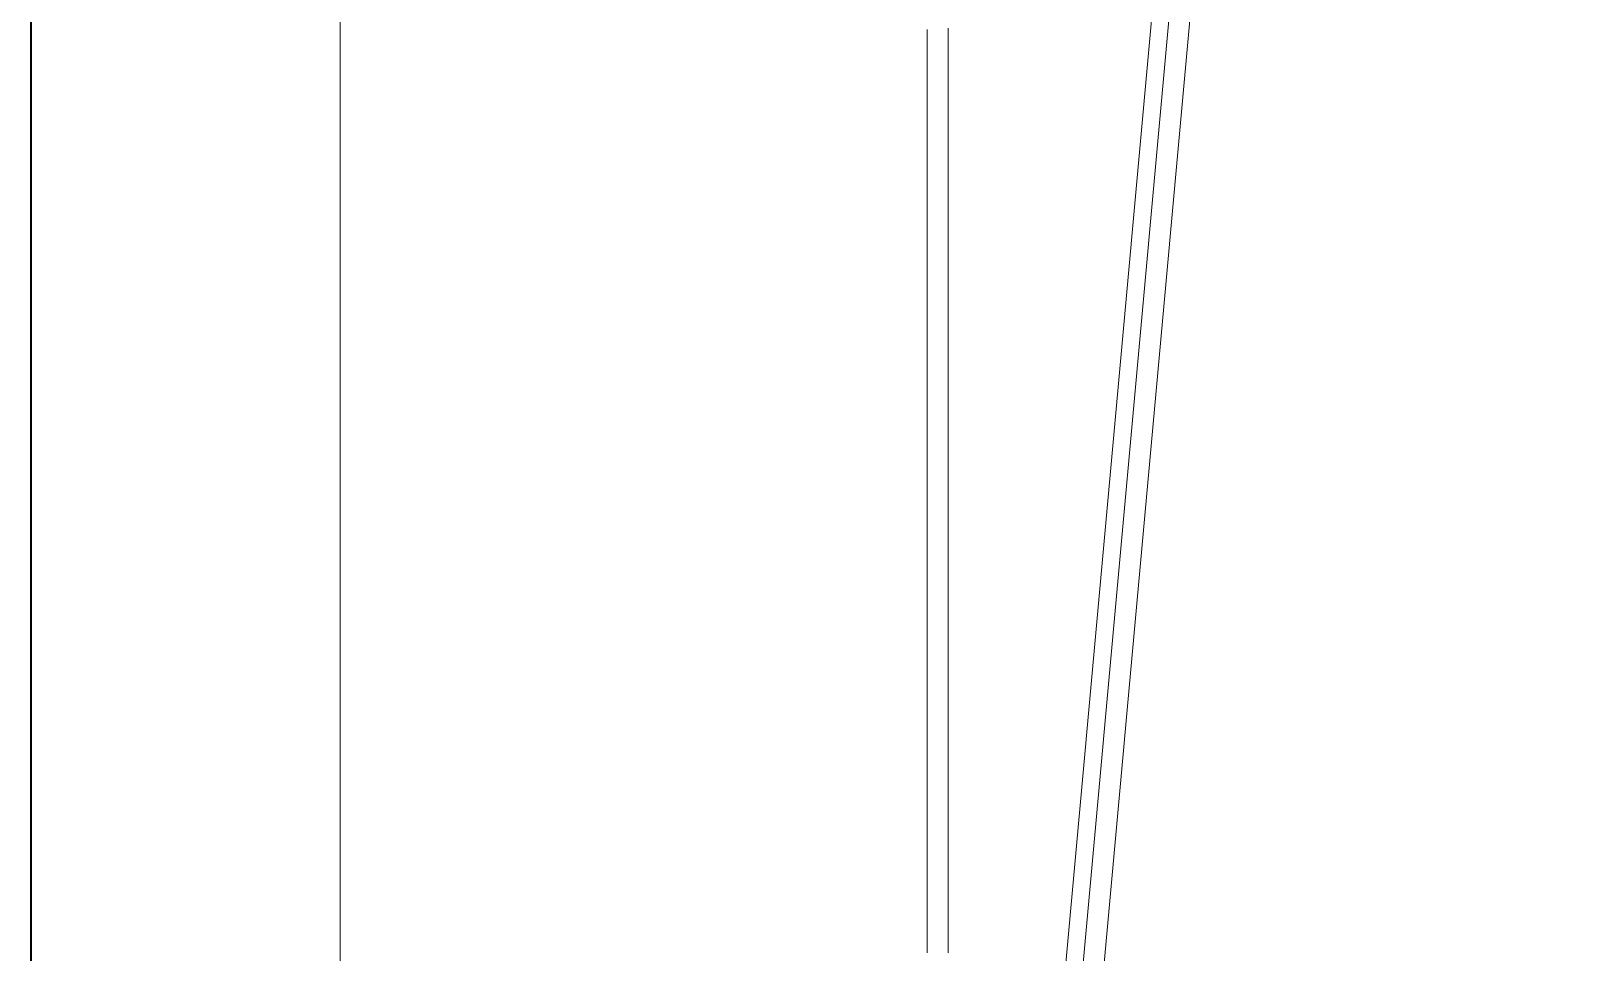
# Model space of a CAD drawing. Extents: x 65572 to 72871, y 30718 to 33858.
# Drawn here: x 66842.891 to 66845.372, y 32285.546 to 32287.035 of the extents above; entities that cross this region are included whole.
import ezdxf

# ---------------------------------------------------------------- set-up
doc = ezdxf.new("R2010")
doc.units = 0
doc.header["$LTSCALE"] = 0.5
doc.header["$MEASUREMENT"] = 0
for name, color, linetype, lineweight in [('Framing', 142, 'CONTINUOUS', 13), ('Layout', 154, 'CONTINUOUS', 5), ('Structure', 7, 'CONTINUOUS', 40)]:
    doc.layers.add(name, color=color, linetype=linetype, lineweight=lineweight)

msp = doc.modelspace()

# ---------------------------------------------------------------- linework, layer by layer
at = {"layer": 'Framing'}
msp.add_line((66843.390623, 32435.914212), (66843.390623, 32239.968035), dxfattribs=at)
at = {"layer": 'Layout', "linetype": 'ByBlock'}
for p, q in [((66844.338271, 32283.063442), (66845.338276, 32294.063496)), ((66845.338276, 32293.75496), (66844.338271, 32282.754906)), ((66845.372352, 32293.757581), (66844.372352, 32282.757581))]:
    msp.add_line(p, q, dxfattribs=at)
at = {"layer": 'Layout', "linetype": 'ByBlock', "flags": 128}
msp.add_lwpolyline([(66844.338271, 32287.037445), (66844.338271, 32287.033082), (66844.338271, 32287.028719), (66844.338271, 32287.024356), (66844.338271, 32287.019993), (66844.338271, 32287.01563), (66844.338271, 32287.011267), (66844.338271, 32287.006904), (66844.338271, 32287.002541), (66844.338271, 32286.998178), (66844.338271, 32286.993815), (66844.338271, 32286.989452), (66844.338271, 32286.985089), (66844.338271, 32286.980726), (66844.338271, 32286.976363), (66844.338271, 32286.971999), (66844.338271, 32286.967636), (66844.338271, 32286.963273), (66844.338271, 32286.95891), (66844.338271, 32286.954547), (66844.338271, 32286.950184), (66844.338271, 32286.945821), (66844.338271, 32286.941458), (66844.338271, 32286.937095), (66844.338271, 32286.932732), (66844.338271, 32286.928369), (66844.338271, 32286.924006), (66844.338271, 32286.919643), (66844.338271, 32286.91528), (66844.338271, 32286.910917), (66844.338271, 32286.906554), (66844.338271, 32286.902191), (66844.338271, 32286.897828), (66844.338271, 32286.893464), (66844.338271, 32286.889101), (66844.338271, 32286.884738), (66844.338271, 32286.880375), (66844.338271, 32286.876012), (66844.338271, 32286.871649), (66844.338271, 32286.867286), (66844.338271, 32286.862923), (66844.338271, 32286.85856), (66844.338271, 32286.854197), (66844.338271, 32286.849834), (66844.338271, 32286.845471), (66844.338271, 32286.841108), (66844.338271, 32286.836745), (66844.338271, 32286.832382), (66844.338271, 32286.828019), (66844.338271, 32286.823656), (66844.338271, 32286.819293), (66844.338271, 32286.81493), (66844.338271, 32286.810566), (66844.338271, 32286.806203), (66844.338271, 32286.80184), (66844.338271, 32286.797477), (66844.338271, 32286.793114), (66844.338271, 32286.788751), (66844.338271, 32286.784388), (66844.338271, 32286.780025), (66844.338271, 32286.775662), (66844.338271, 32286.771299), (66844.338271, 32286.766936), (66844.338271, 32286.762573), (66844.338271, 32286.75821), (66844.338271, 32286.753847), (66844.338271, 32286.749484), (66844.338271, 32286.745121), (66844.338271, 32286.740758), (66844.338271, 32286.736395), (66844.338271, 32286.732032), (66844.338271, 32286.727668), (66844.338271, 32286.723305), (66844.338271, 32286.718942), (66844.338271, 32286.714579), (66844.338271, 32286.710216), (66844.338271, 32286.705853), (66844.338271, 32286.70149), (66844.338271, 32286.697127), (66844.338271, 32286.692764), (66844.338271, 32286.688401), (66844.338271, 32286.684038), (66844.338271, 32286.679675), (66844.338271, 32286.675312), (66844.338271, 32286.670949), (66844.338271, 32286.666586), (66844.338271, 32286.662223), (66844.338271, 32286.65786), (66844.338271, 32286.653497), (66844.338271, 32286.649134), (66844.338271, 32286.64477), (66844.338271, 32286.640407), (66844.338271, 32286.636044), (66844.338271, 32286.631681), (66844.338271, 32286.627318), (66844.338271, 32286.622955), (66844.338271, 32286.618592), (66844.338271, 32286.614229), (66844.338271, 32286.609866), (66844.338271, 32286.605503), (66844.338271, 32286.60114), (66844.338271, 32286.596777), (66844.338271, 32286.592414), (66844.338271, 32286.588051), (66844.338271, 32286.583688), (66844.338271, 32286.579325), (66844.338271, 32286.574962), (66844.338271, 32286.570599), (66844.338271, 32286.566236), (66844.338271, 32286.561872), (66844.338271, 32286.557509), (66844.338271, 32286.553146), (66844.338271, 32286.548783), (66844.338271, 32286.54442), (66844.338271, 32286.540057), (66844.338271, 32286.535694), (66844.338271, 32286.531331), (66844.338271, 32286.526968), (66844.338271, 32286.522605), (66844.338271, 32286.518242), (66844.338271, 32286.513879), (66844.338271, 32286.509516), (66844.338271, 32286.505153), (66844.338271, 32286.50079), (66844.338271, 32286.496427), (66844.338271, 32286.492064), (66844.338271, 32286.487701), (66844.338271, 32286.483338), (66844.338271, 32286.478974), (66844.338271, 32286.474611), (66844.338271, 32286.470248), (66844.338271, 32286.465885), (66844.338271, 32286.461522), (66844.338271, 32286.457159), (66844.338271, 32286.452796), (66844.338271, 32286.448433), (66844.338271, 32286.44407), (66844.338271, 32286.439707), (66844.338271, 32286.435344), (66844.338271, 32286.430981), (66844.338271, 32286.426618), (66844.338271, 32286.422255), (66844.338271, 32286.417892), (66844.338271, 32286.413529), (66844.338271, 32286.409166), (66844.338271, 32286.404803), (66844.338271, 32286.40044), (66844.338271, 32286.396076), (66844.338271, 32286.391713), (66844.338271, 32286.38735), (66844.338271, 32286.382987), (66844.338271, 32286.378624), (66844.338271, 32286.374261), (66844.338271, 32286.369898), (66844.338271, 32286.365535), (66844.338271, 32286.361172), (66844.338271, 32286.356809), (66844.338271, 32286.352446), (66844.338271, 32286.348083), (66844.338271, 32286.34372), (66844.338271, 32286.339357), (66844.338271, 32286.334994), (66844.338271, 32286.330631), (66844.338271, 32286.326268), (66844.338271, 32286.321905), (66844.338271, 32286.317542), (66844.338271, 32286.313178), (66844.338271, 32286.308815), (66844.338271, 32286.304452), (66844.338271, 32286.300089), (66844.338271, 32286.295726), (66844.338271, 32286.291363), (66844.338271, 32286.287), (66844.338271, 32286.282637), (66844.338271, 32286.278274), (66844.338271, 32286.273911), (66844.338271, 32286.269548), (66844.338271, 32286.265185), (66844.338271, 32286.260822), (66844.338271, 32286.256459), (66844.338271, 32286.252096), (66844.338271, 32286.247733), (66844.338271, 32286.24337), (66844.338271, 32286.239007), (66844.338271, 32286.234644), (66844.338271, 32286.23028), (66844.338271, 32286.225917), (66844.338271, 32286.221554), (66844.338271, 32286.217191), (66844.338271, 32286.212828), (66844.338271, 32286.208465), (66844.338271, 32286.204102), (66844.338271, 32286.199739), (66844.338271, 32286.195376), (66844.338271, 32286.191013), (66844.338271, 32286.18665), (66844.338271, 32286.182287), (66844.338271, 32286.177924), (66844.338271, 32286.173561), (66844.338271, 32286.169198), (66844.338271, 32286.164835), (66844.338271, 32286.160472), (66844.338271, 32286.156109), (66844.338271, 32286.151746), (66844.338271, 32286.147382), (66844.338271, 32286.143019), (66844.338271, 32286.138656), (66844.338271, 32286.134293), (66844.338271, 32286.12993), (66844.338271, 32286.125567), (66844.338271, 32286.121204), (66844.338271, 32286.116841), (66844.338271, 32286.112478), (66844.338271, 32286.108115), (66844.338271, 32286.103752), (66844.338271, 32286.099389), (66844.338271, 32286.095026), (66844.338271, 32286.090663), (66844.338271, 32286.0863), (66844.338271, 32286.081937), (66844.338271, 32286.077574), (66844.338271, 32286.073211), (66844.338271, 32286.068848), (66844.338271, 32286.064484), (66844.338271, 32286.060121), (66844.338271, 32286.055758), (66844.338271, 32286.051395), (66844.338271, 32286.047032), (66844.338271, 32286.042669), (66844.338271, 32286.038306), (66844.338271, 32286.033943), (66844.338271, 32286.02958), (66844.338271, 32286.025217), (66844.338271, 32286.020854), (66844.338271, 32286.016491), (66844.338271, 32286.012128), (66844.338271, 32286.007765), (66844.338271, 32286.003402), (66844.338271, 32285.999039), (66844.338271, 32285.994676), (66844.338271, 32285.990313), (66844.338271, 32285.98595), (66844.338271, 32285.981586), (66844.338271, 32285.977223), (66844.338271, 32285.97286), (66844.338271, 32285.968497), (66844.338271, 32285.964134), (66844.338271, 32285.959771), (66844.338271, 32285.955408), (66844.338271, 32285.951045), (66844.338271, 32285.946682), (66844.338271, 32285.942319), (66844.338271, 32285.937956), (66844.338271, 32285.933593), (66844.338271, 32285.92923), (66844.338271, 32285.924867), (66844.338271, 32285.920504), (66844.338271, 32285.916141), (66844.338271, 32285.911778), (66844.338271, 32285.907415), (66844.338271, 32285.903052), (66844.338271, 32285.898688), (66844.338271, 32285.894325), (66844.338271, 32285.889962), (66844.338271, 32285.885599), (66844.338271, 32285.881236), (66844.338271, 32285.876873), (66844.338271, 32285.87251), (66844.338271, 32285.868147), (66844.338271, 32285.863784), (66844.338271, 32285.859421), (66844.338271, 32285.855058), (66844.338271, 32285.850695), (66844.338271, 32285.846332), (66844.338271, 32285.841969), (66844.338271, 32285.837606), (66844.338271, 32285.833243), (66844.338271, 32285.82888), (66844.338271, 32285.824517), (66844.338271, 32285.820154), (66844.338271, 32285.81579), (66844.338271, 32285.811427), (66844.338271, 32285.807064), (66844.338271, 32285.802701), (66844.338271, 32285.798338), (66844.338271, 32285.793975), (66844.338271, 32285.789612), (66844.338271, 32285.785249), (66844.338271, 32285.780886), (66844.338271, 32285.776523), (66844.338271, 32285.77216), (66844.338271, 32285.767797), (66844.338271, 32285.763434), (66844.338271, 32285.759071), (66844.338271, 32285.754708), (66844.338271, 32285.750345), (66844.338271, 32285.745982), (66844.338271, 32285.741619), (66844.338271, 32285.737256), (66844.338271, 32285.732892), (66844.338271, 32285.728529), (66844.338271, 32285.724166), (66844.338271, 32285.719803), (66844.338271, 32285.71544), (66844.338271, 32285.711077), (66844.338271, 32285.706714), (66844.338271, 32285.702351), (66844.338271, 32285.697988), (66844.338271, 32285.693625), (66844.338271, 32285.689262), (66844.338271, 32285.684899), (66844.338271, 32285.680536), (66844.338271, 32285.676173), (66844.338271, 32285.67181), (66844.338271, 32285.667447), (66844.338271, 32285.663084), (66844.338271, 32285.658721), (66844.338271, 32285.654358), (66844.338271, 32285.649994), (66844.338271, 32285.645631), (66844.338271, 32285.641268), (66844.338271, 32285.636905), (66844.338271, 32285.632542), (66844.338271, 32285.628179), (66844.338271, 32285.623816), (66844.338271, 32285.619453), (66844.338271, 32285.61509), (66844.338271, 32285.610727), (66844.338271, 32285.606364), (66844.338271, 32285.602001), (66844.338271, 32285.597638), (66844.338271, 32285.593275), (66844.338271, 32285.588912), (66844.338271, 32285.584549), (66844.338271, 32285.580186), (66844.338271, 32285.575823), (66844.338271, 32285.57146), (66844.338271, 32285.567096), (66844.338271, 32285.562733), (66844.338271, 32285.55837), (66844.338271, 32285.554007), (66844.338271, 32285.549644), (66844.338271, 32285.545281)], dxfattribs=at)
at = {"layer": 'Layout', "linetype": 'ByBlock'}
msp.add_lwpolyline([(66844.372352, 32287.039415), (66844.372352, 32287.034808), (66844.372352, 32287.0302), (66844.372352, 32287.025593), (66844.372352, 32287.020986), (66844.372352, 32287.016378), (66844.372352, 32287.011771), (66844.372352, 32287.007164), (66844.372352, 32287.002557), (66844.372352, 32286.997949), (66844.372352, 32286.993342), (66844.372352, 32286.988735), (66844.372352, 32286.984127), (66844.372352, 32286.97952), (66844.372352, 32286.974913), (66844.372352, 32286.970305), (66844.372352, 32286.965698), (66844.372352, 32286.961091), (66844.372352, 32286.956484), (66844.372352, 32286.951876), (66844.372352, 32286.947269), (66844.372352, 32286.942662), (66844.372352, 32286.938054), (66844.372352, 32286.933447), (66844.372352, 32286.92884), (66844.372352, 32286.924232), (66844.372352, 32286.919625), (66844.372352, 32286.915018), (66844.372352, 32286.910411), (66844.372352, 32286.905803), (66844.372352, 32286.901196), (66844.372352, 32286.896589), (66844.372352, 32286.891981), (66844.372352, 32286.887374), (66844.372352, 32286.882767), (66844.372352, 32286.878159), (66844.372352, 32286.873552), (66844.372352, 32286.868945), (66844.372352, 32286.864338), (66844.372352, 32286.85973), (66844.372352, 32286.855123), (66844.372352, 32286.850516), (66844.372352, 32286.845908), (66844.372352, 32286.841301), (66844.372352, 32286.836694), (66844.372352, 32286.832086), (66844.372352, 32286.827479), (66844.372352, 32286.822872), (66844.372352, 32286.818265), (66844.372352, 32286.813657), (66844.372352, 32286.80905), (66844.372352, 32286.804443), (66844.372352, 32286.799835), (66844.372352, 32286.795228), (66844.372352, 32286.790621), (66844.372352, 32286.786014), (66844.372352, 32286.781406), (66844.372352, 32286.776799), (66844.372352, 32286.772192), (66844.372352, 32286.767584), (66844.372352, 32286.762977), (66844.372352, 32286.75837), (66844.372352, 32286.753762), (66844.372352, 32286.749155), (66844.372352, 32286.744548), (66844.372352, 32286.739941), (66844.372352, 32286.735333), (66844.372352, 32286.730726), (66844.372352, 32286.726119), (66844.372352, 32286.721511), (66844.372352, 32286.716904), (66844.372352, 32286.712297), (66844.372352, 32286.707689), (66844.372352, 32286.703082), (66844.372352, 32286.698475), (66844.372352, 32286.693868), (66844.372352, 32286.68926), (66844.372352, 32286.684653), (66844.372352, 32286.680046), (66844.372352, 32286.675438), (66844.372352, 32286.670831), (66844.372352, 32286.666224), (66844.372352, 32286.661616), (66844.372352, 32286.657009), (66844.372352, 32286.652402), (66844.372352, 32286.647795), (66844.372352, 32286.643187), (66844.372352, 32286.63858), (66844.372352, 32286.633973), (66844.372352, 32286.629365), (66844.372352, 32286.624758), (66844.372352, 32286.620151), (66844.372352, 32286.615543), (66844.372352, 32286.610936), (66844.372352, 32286.606329), (66844.372352, 32286.601722), (66844.372352, 32286.597114), (66844.372352, 32286.592507), (66844.372352, 32286.5879), (66844.372352, 32286.583292), (66844.372352, 32286.578685), (66844.372352, 32286.574078), (66844.372352, 32286.56947), (66844.372352, 32286.564863), (66844.372352, 32286.560256), (66844.372352, 32286.555649), (66844.372352, 32286.551041), (66844.372352, 32286.546434), (66844.372352, 32286.541827), (66844.372352, 32286.537219), (66844.372352, 32286.532612), (66844.372352, 32286.528005), (66844.372352, 32286.523398), (66844.372352, 32286.51879), (66844.372352, 32286.514183), (66844.372352, 32286.509576), (66844.372352, 32286.504968), (66844.372352, 32286.500361), (66844.372352, 32286.495754), (66844.372352, 32286.491146), (66844.372352, 32286.486539), (66844.372352, 32286.481932), (66844.372352, 32286.477325), (66844.372352, 32286.472717), (66844.372352, 32286.46811), (66844.372352, 32286.463503), (66844.372352, 32286.458895), (66844.372352, 32286.454288), (66844.372352, 32286.449681), (66844.372352, 32286.445073), (66844.372352, 32286.440466), (66844.372352, 32286.435859), (66844.372352, 32286.431252), (66844.372352, 32286.426644), (66844.372352, 32286.422037), (66844.372352, 32286.41743), (66844.372352, 32286.412822), (66844.372352, 32286.408215), (66844.372352, 32286.403608), (66844.372352, 32286.399), (66844.372352, 32286.394393), (66844.372352, 32286.389786), (66844.372352, 32286.385179), (66844.372352, 32286.380571), (66844.372352, 32286.375964), (66844.372352, 32286.371357), (66844.372352, 32286.366749), (66844.372352, 32286.362142), (66844.372352, 32286.357535), (66844.372352, 32286.352927), (66844.372352, 32286.34832), (66844.372352, 32286.343713), (66844.372352, 32286.339106), (66844.372352, 32286.334498), (66844.372352, 32286.329891), (66844.372352, 32286.325284), (66844.372352, 32286.320676), (66844.372352, 32286.316069), (66844.372352, 32286.311462), (66844.372352, 32286.306854), (66844.372352, 32286.302247), (66844.372352, 32286.29764), (66844.372352, 32286.293033), (66844.372352, 32286.288425), (66844.372352, 32286.283818), (66844.372352, 32286.279211), (66844.372352, 32286.274603), (66844.372352, 32286.270241), (66844.372352, 32286.266124), (66844.372352, 32286.262006), (66844.372352, 32286.257889), (66844.372352, 32286.253772), (66844.372352, 32286.249654), (66844.372352, 32286.245537), (66844.372352, 32286.24142), (66844.372352, 32286.237302), (66844.372352, 32286.233185), (66844.372352, 32286.229068), (66844.372352, 32286.22495), (66844.372352, 32286.220833), (66844.372352, 32286.216716), (66844.372352, 32286.212598), (66844.372352, 32286.208481), (66844.372352, 32286.204364), (66844.372352, 32286.200246), (66844.372352, 32286.196129), (66844.372352, 32286.192012), (66844.372352, 32286.187894), (66844.372352, 32286.183777), (66844.372352, 32286.17966), (66844.372352, 32286.175542), (66844.372352, 32286.171425), (66844.372352, 32286.167308), (66844.372352, 32286.16319), (66844.372352, 32286.159073), (66844.372352, 32286.154956), (66844.372352, 32286.150838), (66844.372352, 32286.146721), (66844.372352, 32286.142604), (66844.372352, 32286.138486), (66844.372352, 32286.134369), (66844.372352, 32286.130252), (66844.372352, 32286.126134), (66844.372352, 32286.122017), (66844.372352, 32286.1179), (66844.372352, 32286.113782), (66844.372352, 32286.109665), (66844.372352, 32286.105548), (66844.372352, 32286.10143), (66844.372352, 32286.097313), (66844.372352, 32286.093196), (66844.372352, 32286.089078), (66844.372352, 32286.084961), (66844.372352, 32286.080844), (66844.372352, 32286.076726), (66844.372352, 32286.072609), (66844.372352, 32286.068492), (66844.372352, 32286.064374), (66844.372352, 32286.060257), (66844.372352, 32286.05614), (66844.372352, 32286.052022), (66844.372352, 32286.047905), (66844.372352, 32286.043788), (66844.372352, 32286.03967), (66844.372352, 32286.035553), (66844.372352, 32286.031436), (66844.372352, 32286.027318), (66844.372352, 32286.023201), (66844.372352, 32286.019084), (66844.372352, 32286.014966), (66844.372352, 32286.010849), (66844.372352, 32286.006732), (66844.372352, 32286.002614), (66844.372352, 32285.998497), (66844.372352, 32285.99438), (66844.372352, 32285.990262), (66844.372352, 32285.986145), (66844.372352, 32285.982028), (66844.372352, 32285.97791), (66844.372352, 32285.973793), (66844.372352, 32285.969676), (66844.372352, 32285.965558), (66844.372352, 32285.961441), (66844.372352, 32285.957324), (66844.372352, 32285.953206), (66844.372352, 32285.949089), (66844.372352, 32285.944972), (66844.372352, 32285.940854), (66844.372352, 32285.936737), (66844.372352, 32285.93262), (66844.372352, 32285.928502), (66844.372352, 32285.924385), (66844.372352, 32285.920268), (66844.372352, 32285.91615), (66844.372352, 32285.912033), (66844.372352, 32285.907916), (66844.372352, 32285.903798), (66844.372352, 32285.899681), (66844.372352, 32285.895564), (66844.372352, 32285.891446), (66844.372352, 32285.887329), (66844.372352, 32285.883212), (66844.372352, 32285.879094), (66844.372352, 32285.874977), (66844.372352, 32285.87086), (66844.372352, 32285.866742), (66844.372352, 32285.862625), (66844.372352, 32285.858508), (66844.372352, 32285.85439), (66844.372352, 32285.850273), (66844.372352, 32285.846156), (66844.372352, 32285.842038), (66844.372352, 32285.837921), (66844.372352, 32285.833804), (66844.372352, 32285.829686), (66844.372352, 32285.825569), (66844.372352, 32285.821452), (66844.372352, 32285.817334), (66844.372352, 32285.813217), (66844.372352, 32285.8091), (66844.372352, 32285.804982), (66844.372352, 32285.800865), (66844.372352, 32285.796748), (66844.372352, 32285.79263), (66844.372352, 32285.788513), (66844.372352, 32285.784396), (66844.372352, 32285.780278), (66844.372352, 32285.776161), (66844.372352, 32285.772044), (66844.372352, 32285.767926), (66844.372352, 32285.763809), (66844.372352, 32285.759692), (66844.372352, 32285.755574), (66844.372352, 32285.751457), (66844.372352, 32285.74734), (66844.372352, 32285.743222), (66844.372352, 32285.739105), (66844.372352, 32285.734988), (66844.372352, 32285.73087), (66844.372352, 32285.726753), (66844.372352, 32285.722636), (66844.372352, 32285.718518), (66844.372352, 32285.714401), (66844.372352, 32285.710284), (66844.372352, 32285.706166), (66844.372352, 32285.702049), (66844.372352, 32285.697932), (66844.372352, 32285.693814), (66844.372352, 32285.689697), (66844.372352, 32285.68558), (66844.372352, 32285.681462), (66844.372352, 32285.677345), (66844.372352, 32285.673228), (66844.372352, 32285.66911), (66844.372352, 32285.664993), (66844.372352, 32285.660876), (66844.372352, 32285.656758), (66844.372352, 32285.652641), (66844.372352, 32285.648524), (66844.372352, 32285.644406), (66844.372352, 32285.640289), (66844.372352, 32285.636172), (66844.372352, 32285.632054), (66844.372352, 32285.627937), (66844.372352, 32285.62382), (66844.372352, 32285.619702), (66844.372352, 32285.615585), (66844.372352, 32285.611468), (66844.372352, 32285.60735), (66844.372352, 32285.603233), (66844.372352, 32285.599116), (66844.372352, 32285.594998), (66844.372352, 32285.590881), (66844.372352, 32285.586764), (66844.372352, 32285.582646), (66844.372352, 32285.578529), (66844.372352, 32285.574412), (66844.372352, 32285.570294), (66844.372352, 32285.566177), (66844.372352, 32285.56206), (66844.372352, 32285.557942), (66844.372352, 32285.553825), (66844.372352, 32285.549708), (66844.372352, 32285.54559)], dxfattribs=at)
at = {"layer": 'Structure'}
msp.add_line((66842.890623, 32459.039741), (66842.890623, 32213.10795), dxfattribs=at)

doc.saveas('drawing.dxf')
